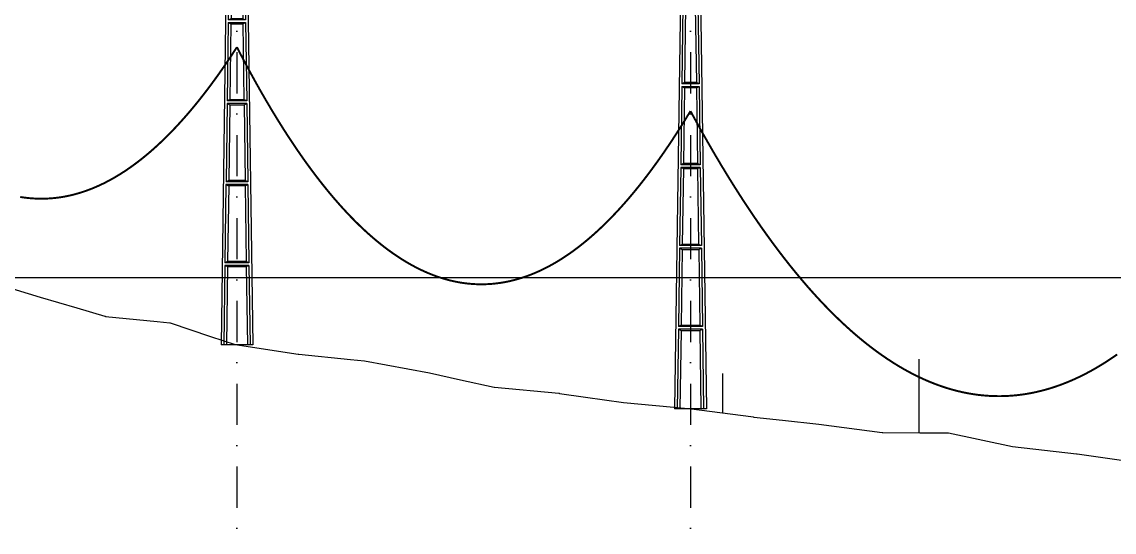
# Model space of a CAD drawing. Header units: metres. Extents: x -121 to 9872, y 3505 to 10721.
# Drawn here: x 7666.5 to 7835, y 8710.7 to 8789.5 of the extents above; entities that cross this region are included whole.
import ezdxf

# ---------------------------------------------------------------- set-up
doc = ezdxf.new("R2010")
doc.units = ezdxf.units.M
doc.linetypes.add('DASHDOT', pattern=[25.4, 12.7, -6.35, 0, -6.35])
for name, color, linetype in [('CON-EOL- PROJEÇÃO', 22, 'Continuous'), ('Grade', 9, 'Continuous'), ('Ind.Rot', 8, 'DASHDOT'), ('Modelo_CotaTerreno_Perfil', 7, 'Continuous'), ('POSTE DT', 7, 'Continuous')]:
    doc.layers.add(name, color=color, linetype=linetype)

# ---------------------------------------------------------------- blocks, each defined once
blk = doc.blocks.new('*U1')
at = {"layer": 'POSTE DT', "extrusion": (0, 1, 0)}
for p, q in [((-3.31, 378.23), (-4.05, 262)), ((-3.31, 378.23), (3.31, 378.23)), ((3.31, 378.23), (4.06, 262)), ((-4.05, 262), (-7.72, 0)), ((-4.05, 262), (-4.05, 262)), ((-2.73, 262), (-3.08, 237.05)), ((-2.73, 262), (2.75, 262)), ((-1.42, 262), (-1.77, 237.57)), ((1.43, 262), (1.77, 237.57)), ((2.75, 262), (3.1, 237.05)), ((4.06, 262), (7.72, 0)), ((-3.1, 235.74), (-3.63, 197.65)), ((3.11, 235.73), (-3.1, 235.74)), ((3.1, 237.05), (-3.08, 237.05)), ((-1.8, 235.21), (-2.32, 198.19)), ((1.8, 235.21), (2.32, 198.19)), ((3.11, 235.73), (3.65, 197.65)), ((-3.65, 196.34), (-4.19, 158.25)), ((-2.35, 195.8), (-2.87, 158.8)), ((2.35, 195.8), (2.87, 158.8)), ((3.66, 196.34), (4.2, 158.25)), ((-4.21, 156.94), (-4.74, 118.85)), ((-2.9, 156.39), (-3.42, 119.41)), ((2.91, 156.39), (3.42, 119.41)), ((4.21, 156.94), (4.75, 118.85)), ((-4.76, 117.54), (-5.29, 79.45)), ((4.77, 117.54), (-4.76, 117.54)), ((4.75, 118.85), (-4.74, 118.85)), ((-3.46, 116.98), (-3.97, 80.02)), ((3.46, 116.98), (3.98, 80.02)), ((4.77, 117.54), (5.3, 79.45)), ((-5.31, 78.14), (-5.85, 40.06)), ((5.32, 78.14), (-5.31, 78.14)), ((5.3, 79.45), (-5.29, 79.45)), ((-4.01, 77.57), (-4.53, 40.63)), ((4.01, 77.57), (4.53, 40.63)), ((5.32, 78.14), (5.85, 40.06)), ((-5.86, 38.74), (-6.41, 0)), ((5.87, 38.74), (-5.86, 38.74)), ((5.85, 40.06), (-5.85, 40.06)), ((-4.56, 38.17), (-5.1, 0)), ((4.56, 38.17), (5.1, 0)), ((5.87, 38.74), (6.41, 0)), ((-6.41, 0), (-7.72, 0)), ((-5.1, 0), (-6.41, 0)), ((5.1, 0), (-5.1, 0)), ((6.41, 0), (5.1, 0)), ((7.72, 0), (6.41, 0))]:
    blk.add_line(p, q, dxfattribs=at)
at = {"layer": 'POSTE DT', "ltscale": 3}
for points in [[(-3.63, 197.65), (3.65, 197.65)], [(-3.65, 196.34), (3.66, 196.34)], [(-4.21, 156.94), (4.21, 156.94)], [(4.2, 158.25), (-4.19, 158.25)]]:
    blk.add_lwpolyline(points, dxfattribs=at)
at = {"layer": 'POSTE DT'}
for points, knots in [([(0.25, 309.94), (0.25, 309.93), (0.25, 309.93), (0.25, 309.92), (0.25, 309.91), (0.25, 309.9), (0.25, 309.89), (0.24, 309.85), (0.22, 309.82), (0.19, 309.77), (0.16, 309.74), (0.11, 309.71), (0.08, 309.7), (0.01, 309.68), (-0.02, 309.68), (-0.08, 309.7), (-0.11, 309.71), (-0.16, 309.74), (-0.18, 309.76), (-0.21, 309.8), (-0.22, 309.82), (-0.24, 309.85), (-0.24, 309.87), (-0.25, 309.89), (-0.25, 309.9), (-0.25, 309.92), (-0.25, 309.92), (-0.25, 309.93), (-0.25, 309.94), (-0.25, 309.95), (-0.25, 309.95), (-0.25, 309.96), (-0.25, 309.97), (-0.24, 310), (-0.23, 310.02), (-0.21, 310.07), (-0.2, 310.09), (-0.15, 310.14), (-0.13, 310.15), (-0.07, 310.18), (-0.03, 310.19), (0.03, 310.19), (0.06, 310.18), (0.12, 310.16), (0.14, 310.14), (0.18, 310.11), (0.2, 310.09), (0.21, 310.06), (0.22, 310.05), (0.23, 310.04), (0.24, 310.01), (0.24, 309.99), (0.25, 309.97), (0.25, 309.96), (0.25, 309.95), (0.25, 309.94), (0.25, 309.94), (0.25, 309.94), (0.25, 309.94)], [-54.728303, -54.728303, -54.728303, -54.728303, -54.309038, -54.309038, -53.647169, -53.647169, -52.532885, -52.532885, -48.86224, -48.86224, -45.282765, -45.282765, -41.52867, -41.52867, -37.867486, -37.867486, -34.454589, -34.454589, -31.301423, -31.301423, -28.48103, -28.48103, -26.961755, -26.961755, -25.7544, -25.7544, -25.136228, -25.136228, -24.64409, -24.64409, -24.094201, -24.094201, -23.191199, -23.191199, -20.494482, -20.494482, -17.342863, -17.342863, -13.645538, -13.645538, -9.835989, -9.835989, -6.296781, -6.296781, -3.005029, -3.005029, 0, 0, 0, 1.527594, 1.527594, 3.697216, 3.697216, 4.489727, 4.489727, 5.01438, 5.01438, 5.095313, 5.095313, 5.095313, 5.095313]), ([(-3.1, 235.74), (-2.88, 235.65), (-2.67, 235.56), (-2.23, 235.39), (-2.02, 235.3), (-1.8, 235.21)], [0.055576, 0.055576, 0.055576, 0.055576, 56.767409, 56.767409, 113.50757, 113.50757, 113.50757, 113.50757]), ([(-1.77, 237.57), (-1.99, 237.49), (-2.21, 237.4), (-2.64, 237.22), (-2.86, 237.14), (-3.08, 237.05)], [0, 0, 0, 0, 56.660495, 56.660495, 113.412826, 113.412826, 113.412826, 113.412826]), ([(-1.8, 235.21), (-1.2, 235.21), (-0.6, 235.21), (0.6, 235.21), (1.2, 235.21), (1.8, 235.21)], [0, 0, 0, 0, 68.567797, 68.567797, 137.136247, 137.136247, 137.136247, 137.136247]), ([(1.77, 237.57), (1.18, 237.57), (0.59, 237.57), (-0.59, 237.57), (-1.18, 237.57), (-1.77, 237.57)], [0, 0, 0, 0, 67.306894, 67.306894, 134.614447, 134.614447, 134.614447, 134.614447]), ([(3.1, 237.05), (2.87, 237.14), (2.65, 237.23), (2.21, 237.4), (1.99, 237.49), (1.77, 237.57)], [0, 0, 0, 0, 56.738948, 56.738948, 113.38731, 113.38731, 113.38731, 113.38731]), ([(1.8, 235.21), (2.02, 235.3), (2.24, 235.38), (2.68, 235.56), (2.89, 235.65), (3.11, 235.73)], [0, 0, 0, 0, 56.845349, 56.845349, 113.599799, 113.599799, 113.599799, 113.599799]), ([(-2.32, 198.19), (-2.54, 198.1), (-2.76, 198.01), (-3.2, 197.83), (-3.41, 197.74), (-3.63, 197.65)], [0, 0, 0, 0, 63.412073, 63.412073, 126.777421, 126.777421, 126.777421, 126.777421]), ([(2.32, 198.19), (1.55, 198.19), (0.77, 198.19), (-0.77, 198.19), (-1.55, 198.19), (-2.32, 198.19)], [0, 0, 0, 0, 88.31008, 88.31008, 176.620652, 176.620652, 176.620652, 176.620652]), ([(3.65, 197.65), (3.43, 197.74), (3.2, 197.83), (2.76, 198.01), (2.54, 198.1), (2.32, 198.19)], [0, 0, 0, 0, 63.488119, 63.488119, 126.880939, 126.880939, 126.880939, 126.880939]), ([(-3.65, 196.34), (-3.43, 196.25), (-3.22, 196.16), (-2.78, 195.98), (-2.57, 195.89), (-2.35, 195.8)], [0.054307, 0.054307, 0.054307, 0.054307, 63.527131, 63.527131, 127.063246, 127.063246, 127.063246, 127.063246]), ([(-2.35, 195.8), (-1.57, 195.8), (-0.78, 195.8), (0.79, 195.8), (1.57, 195.8), (2.35, 195.8)], [0, 0, 0, 0, 89.585713, 89.585713, 179.17191, 179.17191, 179.17191, 179.17191]), ([(2.35, 195.8), (2.57, 195.89), (2.79, 195.98), (3.23, 196.16), (3.45, 196.25), (3.66, 196.34)], [0, 0, 0, 0, 63.60246, 63.60246, 127.109696, 127.109696, 127.109696, 127.109696]), ([(-4.21, 156.94), (-3.99, 156.85), (-3.77, 156.75), (-3.34, 156.57), (-3.12, 156.48), (-2.9, 156.39)], [0.053423, 0.053423, 0.053423, 0.053423, 70.429742, 70.429742, 140.90167, 140.90167, 140.90167, 140.90167]), ([(-2.87, 158.8), (-3.09, 158.71), (-3.31, 158.62), (-3.75, 158.43), (-3.97, 158.34), (-4.19, 158.25)], [0, 0, 0, 0, 70.301707, 70.301707, 140.590947, 140.590947, 140.590947, 140.590947]), ([(-2.9, 156.39), (-1.94, 156.39), (-0.97, 156.39), (0.97, 156.39), (1.94, 156.39), (2.91, 156.39)], [0, 0, 0, 0, 110.60219, 110.60219, 221.20473, 221.20473, 221.20473, 221.20473]), ([(2.87, 158.8), (1.92, 158.8), (0.96, 158.8), (-0.96, 158.8), (-1.91, 158.8), (-2.87, 158.8)], [0, 0, 0, 0, 109.314454, 109.314454, 218.629264, 218.629264, 218.629264, 218.629264]), ([(4.2, 158.25), (3.98, 158.34), (3.76, 158.44), (3.31, 158.62), (3.09, 158.71), (2.87, 158.8)], [0, 0, 0, 0, 70.379198, 70.379198, 140.659718, 140.659718, 140.659718, 140.659718]), ([(2.91, 156.39), (3.12, 156.48), (3.34, 156.57), (3.78, 156.75), (4, 156.85), (4.21, 156.94)], [0, 0, 0, 0, 70.506649, 70.506649, 140.914701, 140.914701, 140.914701, 140.914701]), ([(-4.76, 117.54), (-4.54, 117.45), (-4.32, 117.35), (-3.89, 117.17), (-3.67, 117.07), (-3.46, 116.98)], [0.052784, 0.052784, 0.052784, 0.052784, 77.438432, 77.438432, 154.950301, 154.950301, 154.950301, 154.950301]), ([(-3.42, 119.41), (-3.64, 119.32), (-3.86, 119.23), (-4.3, 119.04), (-4.52, 118.95), (-4.74, 118.85)], [0, 0, 0, 0, 77.299547, 77.299547, 154.618634, 154.618634, 154.618634, 154.618634]), ([(-3.46, 116.98), (-2.3, 116.98), (-1.15, 116.98), (1.15, 116.98), (2.31, 116.98), (3.46, 116.98)], [0, 0, 0, 0, 131.617604, 131.617604, 263.235447, 263.235447, 263.235447, 263.235447]), ([(3.42, 119.41), (2.28, 119.41), (1.14, 119.41), (-1.14, 119.41), (-2.28, 119.41), (-3.42, 119.41)], [0, 0, 0, 0, 130.319901, 130.319901, 260.640046, 260.640046, 260.640046, 260.640046]), ([(4.75, 118.85), (4.53, 118.95), (4.31, 119.04), (3.87, 119.23), (3.64, 119.32), (3.42, 119.41)], [0, 0, 0, 0, 77.381597, 77.381597, 154.66183, 154.66183, 154.66183, 154.66183]), ([(3.46, 116.98), (3.68, 117.07), (3.89, 117.17), (4.33, 117.35), (4.55, 117.45), (4.77, 117.54)], [0, 0, 0, 0, 77.520013, 77.520013, 154.938747, 154.938747, 154.938747, 154.938747]), ([(-3.97, 80.02), (-4.19, 79.93), (-4.41, 79.83), (-4.85, 79.64), (-5.07, 79.55), (-5.29, 79.45)], [0, 0, 0, 0, 84.379671, 84.379671, 168.809376, 168.809376, 168.809376, 168.809376]), ([(3.98, 80.02), (2.65, 80.02), (1.33, 80.02), (-1.32, 80.02), (-2.65, 80.02), (-3.97, 80.02)], [0, 0, 0, 0, 151.326157, 151.326157, 302.652465, 302.652465, 302.652465, 302.652465]), ([(5.3, 79.45), (5.08, 79.55), (4.86, 79.64), (4.42, 79.83), (4.2, 79.93), (3.98, 80.02)], [0, 0, 0, 0, 84.46863, 84.46863, 168.833721, 168.833721, 168.833721, 168.833721]), ([(-5.31, 78.14), (-5.09, 78.05), (-4.88, 77.95), (-4.44, 77.76), (-4.23, 77.67), (-4.01, 77.57)], [0.052308, 0.052308, 0.052308, 0.052308, 84.527725, 84.527725, 169.158824, 169.158824, 169.158824, 169.158824]), ([(-4.01, 77.57), (-2.67, 77.57), (-1.34, 77.57), (1.34, 77.57), (2.67, 77.57), (4.01, 77.57)], [0, 0, 0, 0, 152.632212, 152.632212, 305.264569, 305.264569, 305.264569, 305.264569]), ([(4.01, 77.57), (4.23, 77.67), (4.45, 77.76), (4.88, 77.95), (5.1, 78.05), (5.32, 78.14)], [0, 0, 0, 0, 84.616316, 84.616316, 169.129178, 169.129178, 169.129178, 169.129178]), ([(-5.86, 38.74), (-5.65, 38.65), (-5.43, 38.55), (-5, 38.36), (-4.78, 38.26), (-4.56, 38.17)], [0.026524, 0.026524, 0.026524, 0.026524, 91.679563, 91.679563, 183.466041, 183.466041, 183.466041, 183.466041]), ([(-4.53, 40.63), (-4.75, 40.53), (-4.97, 40.44), (-5.41, 40.25), (-5.63, 40.15), (-5.85, 40.06)], [0, 0, 0, 0, 91.523648, 91.523648, 183.126775, 183.126775, 183.126775, 183.126775]), ([(-4.56, 38.17), (-3.04, 38.17), (-1.52, 38.17), (1.52, 38.17), (3.04, 38.17), (4.56, 38.17)], [0, 0, 0, 0, 173.646192, 173.646192, 347.292451, 347.292451, 347.292451, 347.292451]), ([(4.53, 40.63), (3.02, 40.63), (1.51, 40.63), (-1.51, 40.63), (-3.02, 40.63), (-4.53, 40.63)], [0, 0, 0, 0, 172.33304, 172.33304, 344.666151, 344.666151, 344.666151, 344.666151]), ([(5.85, 40.06), (5.63, 40.15), (5.41, 40.25), (4.97, 40.44), (4.75, 40.53), (4.53, 40.63)], [0, 0, 0, 0, 91.621326, 91.621326, 183.137324, 183.137324, 183.137324, 183.137324]), ([(4.56, 38.17), (4.78, 38.26), (5, 38.36), (5.43, 38.55), (5.65, 38.65), (5.87, 38.74)], [0, 0, 0, 0, 91.776928, 91.776928, 183.448614, 183.448614, 183.448614, 183.448614])]:
    blk.add_open_spline(points, degree=3, knots=knots, dxfattribs=at)

msp = doc.modelspace()

# ---------------------------------------------------------------- linework, layer by layer
for points in [[(7699.675, 8739.61), (7699.675, 8739.591)], [(7774.645, 8729.081), (7774.645, 8735.174)]]:
    msp.add_lwpolyline(points)
at = {"color": 5}
msp.add_lwpolyline([(7804.945, 8726.035), (7804.945, 8737.397)], dxfattribs=at)
at = {"layer": 'CON-EOL- PROJEÇÃO', "const_width": 0.3}
for points in [[(7666.244, 8762.458), (7666.592, 8762.403), (7666.941, 8762.354), (7667.289, 8762.311), (7667.637, 8762.275), (7667.985, 8762.245), (7668.334, 8762.221), (7668.682, 8762.203), (7669.03, 8762.191), (7669.378, 8762.186), (7669.726, 8762.187), (7670.075, 8762.194), (7670.423, 8762.207), (7670.771, 8762.227), (7671.119, 8762.253), (7671.468, 8762.285), (7671.816, 8762.323), (7672.164, 8762.367), (7672.512, 8762.418), (7672.861, 8762.475), (7673.209, 8762.538), (7673.557, 8762.607), (7673.905, 8762.683), (7674.254, 8762.765), (7674.602, 8762.853), (7674.95, 8762.947), (7675.298, 8763.048), (7675.647, 8763.154), (7675.995, 8763.267), (7676.343, 8763.387), (7676.691, 8763.512), (7677.039, 8763.644), (7677.388, 8763.781), (7677.736, 8763.926), (7678.084, 8764.076), (7678.432, 8764.233), (7678.781, 8764.395), (7679.129, 8764.564), (7679.477, 8764.74), (7679.825, 8764.921), (7680.174, 8765.109), (7680.522, 8765.303), (7680.87, 8765.503), (7681.218, 8765.71), (7681.567, 8765.922), (7681.915, 8766.141), (7682.263, 8766.366), (7682.611, 8766.598), (7682.96, 8766.835), (7683.308, 8767.079), (7683.656, 8767.329), (7684.004, 8767.586), (7684.352, 8767.848), (7684.701, 8768.117), (7685.049, 8768.392), (7685.397, 8768.674), (7685.745, 8768.961), (7686.094, 8769.255), (7686.442, 8769.555), (7686.79, 8769.862), (7687.138, 8770.174), (7687.487, 8770.493), (7687.835, 8770.818), (7688.183, 8771.149), (7688.531, 8771.487), (7688.88, 8771.831), (7689.228, 8772.181), (7689.576, 8772.537), (7689.924, 8772.9), (7690.273, 8773.269), (7690.621, 8773.644), (7690.969, 8774.025), (7691.317, 8774.413), (7691.666, 8774.807), (7692.014, 8775.207), (7692.362, 8775.614), (7692.71, 8776.026), (7693.058, 8776.445), (7693.407, 8776.871), (7693.755, 8777.302), (7694.103, 8777.74), (7694.451, 8778.184), (7694.8, 8778.635), (7695.148, 8779.091), (7695.496, 8779.554), (7695.844, 8780.023), (7696.193, 8780.499), (7696.541, 8780.981), (7696.889, 8781.469), (7697.237, 8781.963), (7697.586, 8782.464), (7697.934, 8782.971), (7698.282, 8783.484), (7698.63, 8784.004), (7698.979, 8784.529), (7699.327, 8785.062), (7699.675, 8785.6)], [(7699.675, 8785.6), (7700.023, 8784.925), (7700.371, 8784.256), (7700.719, 8783.593), (7701.067, 8782.937), (7701.416, 8782.287), (7701.764, 8781.644), (7702.112, 8781.007), (7702.46, 8780.376), (7702.808, 8779.751), (7703.156, 8779.133), (7703.504, 8778.521), (7703.852, 8777.915), (7704.2, 8777.316), (7704.549, 8776.723), (7704.897, 8776.137), (7705.245, 8775.556), (7705.593, 8774.982), (7705.941, 8774.414), (7706.289, 8773.853), (7706.637, 8773.298), (7706.985, 8772.749), (7707.333, 8772.206), (7707.682, 8771.67), (7708.03, 8771.14), (7708.378, 8770.617), (7708.726, 8770.099), (7709.074, 8769.588), (7709.422, 8769.083), (7709.77, 8768.585), (7710.118, 8768.093), (7710.466, 8767.607), (7710.815, 8767.127), (7711.163, 8766.654), (7711.511, 8766.187), (7711.859, 8765.726), (7712.207, 8765.271), (7712.555, 8764.823), (7712.903, 8764.381), (7713.251, 8763.945), (7713.599, 8763.516), (7713.947, 8763.093), (7714.296, 8762.676), (7714.644, 8762.265), (7714.992, 8761.861), (7715.34, 8761.462), (7715.688, 8761.07), (7716.036, 8760.685), (7716.384, 8760.306), (7716.732, 8759.933), (7717.08, 8759.566), (7717.429, 8759.205), (7717.777, 8758.851), (7718.125, 8758.503), (7718.473, 8758.161), (7718.821, 8757.825), (7719.169, 8757.496), (7719.517, 8757.173), (7719.865, 8756.856), (7720.213, 8756.545), (7720.562, 8756.241), (7720.91, 8755.943), (7721.258, 8755.651), (7721.606, 8755.366), (7721.954, 8755.086), (7722.302, 8754.813), (7722.65, 8754.546), (7722.998, 8754.286), (7723.346, 8754.031), (7723.695, 8753.783), (7724.043, 8753.541), (7724.391, 8753.306), (7724.739, 8753.076), (7725.087, 8752.853), (7725.435, 8752.636), (7725.783, 8752.425), (7726.131, 8752.221), (7726.479, 8752.022), (7726.828, 8751.83), (7727.176, 8751.645), (7727.524, 8751.465), (7727.872, 8751.292), (7728.22, 8751.125), (7728.568, 8750.964), (7728.916, 8750.809), (7729.264, 8750.661), (7729.612, 8750.518), (7729.961, 8750.382), (7730.309, 8750.253), (7730.657, 8750.129), (7731.005, 8750.012), (7731.353, 8749.901), (7731.701, 8749.796), (7732.049, 8749.697), (7732.397, 8749.605), (7732.745, 8749.519), (7733.094, 8749.439), (7733.442, 8749.365), (7733.79, 8749.298), (7734.138, 8749.236), (7734.486, 8749.181), (7734.834, 8749.132), (7735.182, 8749.09), (7735.53, 8749.053), (7735.878, 8749.023), (7736.226, 8748.999), (7736.575, 8748.981), (7736.923, 8748.97), (7737.271, 8748.965), (7737.619, 8748.966), (7737.967, 8748.973), (7738.315, 8748.986), (7738.663, 8749.006), (7739.011, 8749.031), (7739.359, 8749.064), (7739.708, 8749.102), (7740.056, 8749.146), (7740.404, 8749.197), (7740.752, 8749.254), (7741.1, 8749.317), (7741.448, 8749.387), (7741.796, 8749.462), (7742.144, 8749.544), (7742.492, 8749.632), (7742.841, 8749.726), (7743.189, 8749.827), (7743.537, 8749.933), (7743.885, 8750.046), (7744.233, 8750.166), (7744.581, 8750.291), (7744.929, 8750.423), (7745.277, 8750.56), (7745.625, 8750.705), (7745.974, 8750.855), (7746.322, 8751.011), (7746.67, 8751.174), (7747.018, 8751.343), (7747.366, 8751.518), (7747.714, 8751.7), (7748.062, 8751.888), (7748.41, 8752.081), (7748.758, 8752.282), (7749.107, 8752.488), (7749.455, 8752.701), (7749.803, 8752.919), (7750.151, 8753.145), (7750.499, 8753.376), (7750.847, 8753.613), (7751.195, 8753.857), (7751.543, 8754.107), (7751.891, 8754.363), (7752.24, 8754.626), (7752.588, 8754.895), (7752.936, 8755.17), (7753.284, 8755.451), (7753.632, 8755.738), (7753.98, 8756.032), (7754.328, 8756.332), (7754.676, 8756.638), (7755.024, 8756.951), (7755.373, 8757.269), (7755.721, 8757.594), (7756.069, 8757.925), (7756.417, 8758.263), (7756.765, 8758.607), (7757.113, 8758.957), (7757.461, 8759.313), (7757.809, 8759.675), (7758.157, 8760.044), (7758.505, 8760.419), (7758.854, 8760.8), (7759.202, 8761.188), (7759.55, 8761.581), (7759.898, 8761.981), (7760.246, 8762.388), (7760.594, 8762.8), (7760.942, 8763.219), (7761.29, 8763.644), (7761.638, 8764.076), (7761.987, 8764.513), (7762.335, 8764.957), (7762.683, 8765.407), (7763.031, 8765.864), (7763.379, 8766.326), (7763.727, 8766.795), (7764.075, 8767.271), (7764.423, 8767.752), (7764.771, 8768.24), (7765.12, 8768.734), (7765.468, 8769.234), (7765.816, 8769.741), (7766.164, 8770.254), (7766.512, 8770.773), (7766.86, 8771.299), (7767.208, 8771.831), (7767.556, 8772.369), (7767.904, 8772.913), (7768.253, 8773.464), (7768.601, 8774.021), (7768.949, 8774.584), (7769.297, 8775.154), (7769.645, 8775.73)], [(7769.645, 8775.73), (7770.093, 8774.903), (7770.541, 8774.084), (7770.988, 8773.272), (7771.436, 8772.469), (7771.884, 8771.673), (7772.332, 8770.886), (7772.779, 8770.106), (7773.227, 8769.334), (7773.675, 8768.57), (7774.123, 8767.814), (7774.57, 8767.066), (7775.018, 8766.326), (7775.466, 8765.593), (7775.914, 8764.869), (7776.361, 8764.152), (7776.809, 8763.443), (7777.257, 8762.742), (7777.705, 8762.049), (7778.152, 8761.364), (7778.6, 8760.687), (7779.048, 8760.017), (7779.496, 8759.355), (7779.944, 8758.702), (7780.391, 8758.056), (7780.839, 8757.418), (7781.287, 8756.788), (7781.735, 8756.165), (7782.182, 8755.551), (7782.63, 8754.944), (7783.078, 8754.345), (7783.526, 8753.754), (7783.973, 8753.171), (7784.421, 8752.596), (7784.869, 8752.028), (7785.317, 8751.469), (7785.764, 8750.917), (7786.212, 8750.373), (7786.66, 8749.837), (7787.108, 8749.309), (7787.555, 8748.788), (7788.003, 8748.276), (7788.451, 8747.771), (7788.899, 8747.274), (7789.346, 8746.785), (7789.794, 8746.303), (7790.242, 8745.83), (7790.69, 8745.364), (7791.138, 8744.906), (7791.585, 8744.456), (7792.033, 8744.014), (7792.481, 8743.579), (7792.929, 8743.153), (7793.376, 8742.734), (7793.824, 8742.323), (7794.272, 8741.92), (7794.72, 8741.524), (7795.167, 8741.137), (7795.615, 8740.757), (7796.063, 8740.385), (7796.511, 8740.021), (7796.958, 8739.664), (7797.406, 8739.316), (7797.854, 8738.975), (7798.302, 8738.642), (7798.749, 8738.317), (7799.197, 8737.999), (7799.645, 8737.69), (7800.093, 8737.388), (7800.541, 8737.094), (7800.988, 8736.808), (7801.436, 8736.529), (7801.884, 8736.258), (7802.332, 8735.996), (7802.779, 8735.74), (7803.227, 8735.493), (7803.675, 8735.254), (7804.123, 8735.022), (7804.57, 8734.798), (7805.018, 8734.582), (7805.466, 8734.373), (7805.914, 8734.173), (7806.361, 8733.98), (7806.809, 8733.795), (7807.257, 8733.618), (7807.705, 8733.448), (7808.152, 8733.286), (7808.6, 8733.132), (7809.048, 8732.986), (7809.496, 8732.848), (7809.944, 8732.717), (7810.391, 8732.595), (7810.839, 8732.48), (7811.287, 8732.372), (7811.735, 8732.273), (7812.182, 8732.181), (7812.63, 8732.097), (7813.078, 8732.021), (7813.526, 8731.953), (7813.973, 8731.892), (7814.421, 8731.839), (7814.869, 8731.794), (7815.317, 8731.757), (7815.764, 8731.728), (7816.212, 8731.706), (7816.66, 8731.692), (7817.108, 8731.686), (7817.555, 8731.687), (7818.003, 8731.697), (7818.451, 8731.714), (7818.899, 8731.739), (7819.346, 8731.771), (7819.794, 8731.812), (7820.242, 8731.86), (7820.69, 8731.916), (7821.138, 8731.98), (7821.585, 8732.052), (7822.033, 8732.131), (7822.481, 8732.218), (7822.929, 8732.313), (7823.376, 8732.416), (7823.824, 8732.526), (7824.272, 8732.644), (7824.72, 8732.77), (7825.167, 8732.904), (7825.615, 8733.046), (7826.063, 8733.195), (7826.511, 8733.352), (7826.958, 8733.517), (7827.406, 8733.69), (7827.854, 8733.87), (7828.302, 8734.058), (7828.749, 8734.254), (7829.197, 8734.458), (7829.645, 8734.67), (7830.093, 8734.889), (7830.541, 8735.117), (7830.988, 8735.351), (7831.436, 8735.594), (7831.884, 8735.845), (7832.332, 8736.103), (7832.779, 8736.369), (7833.227, 8736.643), (7833.675, 8736.925), (7834.123, 8737.214), (7834.57, 8737.511), (7835.018, 8737.816), (7835.466, 8738.129)]]:
    msp.add_lwpolyline(points, dxfattribs=at)
at = {"layer": 'Grade'}
msp.add_lwpolyline([(0, 8750), (9859.453, 8750)], dxfattribs=at)
at = {"layer": 'Ind.Rot', "linetype": 'DASHDOT', "ltscale": 0.5}
for points in [[(7699.675, 10500), (7699.675, 8300)], [(7769.645, 10500), (7769.645, 8300)]]:
    msp.add_lwpolyline(points, dxfattribs=at)
at = {"layer": 'Modelo_CotaTerreno_Perfil', "linetype": 'Continuous', "lineweight": -3}
msp.add_lwpolyline([(7659.368, 8750.03), (7669.331, 8746.988), (7674.989, 8745.31), (7679.302, 8744.05), (7679.381, 8744.017), (7679.406, 8744.002), (7687.374, 8743.197), (7689.348, 8743.007), (7689.354, 8743.005), (7689.374, 8742.999), (7695.599, 8740.911), (7699.384, 8739.643), (7709.15, 8738.178), (7709.191, 8738.182), (7709.205, 8738.182), (7717.198, 8737.35), (7719.339, 8737.13), (7719.343, 8737.13), (7719.354, 8737.129), (7729.389, 8735.302), (7734.193, 8734.222), (7739.336, 8733.08), (7739.412, 8733.062), (7739.438, 8733.051), (7749.312, 8732.138), (7749.384, 8732.132), (7749.396, 8732.132), (7749.431, 8732.121), (7753.433, 8731.544), (7759.33, 8730.689), (7769.267, 8729.776), (7769.303, 8729.777), (7769.316, 8729.771), (7769.388, 8729.766), (7779.356, 8728.468), (7779.371, 8728.464), (7779.416, 8728.464), (7783.825, 8727.979), (7789.448, 8727.365), (7793.333, 8726.85), (7799.215, 8726.078), (7799.304, 8726.058), (7799.331, 8726.058), (7805.05, 8726.035), (7809.348, 8726.016), (7809.37, 8726.013), (7809.435, 8726.005), (7819.322, 8723.931), (7829.223, 8722.774), (7829.278, 8722.763), (7829.297, 8722.759), (7839.367, 8721.344)], dxfattribs=at)

# ---------------------------------------------------------------- block references
at = {"layer": 'POSTE DT', "xscale": 0.3172702451939489, "yscale": 0.3172702451939489, "zscale": 0.3172702451939489}
for p in [(7699.675, 8739.591), (7769.645, 8729.73)]:
    msp.add_blockref('*U1', p, dxfattribs=at)

doc.saveas('drawing.dxf')
